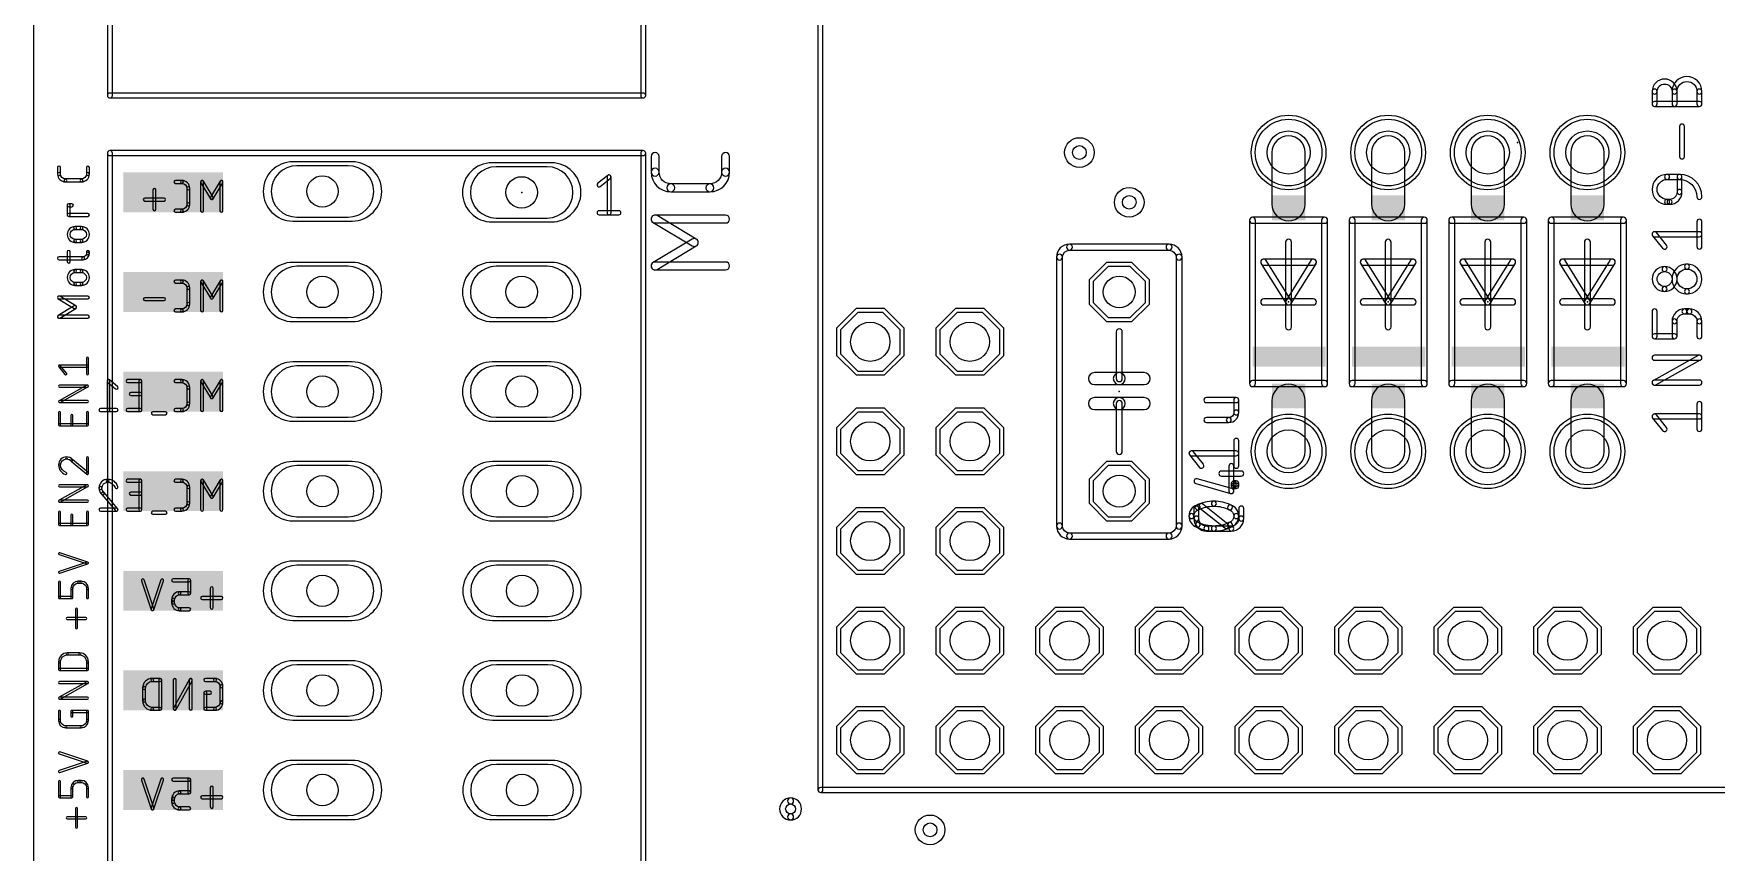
# Model space of a CAD drawing. Extents: x 0 to 76.2, y 0 to 83.8.
# Drawn here: x 0 to 42.91, y 23.81 to 44.69 of the extents above; entities that cross this region are included whole.
import ezdxf

# ---------------------------------------------------------------- set-up
doc = ezdxf.new("R2010")
doc.units = 0
for name, color, linetype in [('17', 110, 'CONTINUOUS'), ('18', 110, 'CONTINUOUS'), ('20', 31, 'CONTINUOUS'), ('21', 253, 'CONTINUOUS'), ('23', 53, 'CONTINUOUS'), ('25', 253, 'CONTINUOUS'), ('26', 253, 'CONTINUOUS'), ('27', 253, 'CONTINUOUS'), ('29', 253, 'CONTINUOUS'), ('30', 253, 'CONTINUOUS'), ('44', 253, 'CONTINUOUS'), ('51', 253, 'CONTINUOUS')]:
    doc.layers.add(name, color=color, linetype=linetype)

# ---------------------------------------------------------------- blocks, each defined once
blk = doc.blocks.new('OCTAGONP')
blk.add_lwpolyline([(-0.5, -0.2071), (-0.5, 0.2071), (-0.2071, 0.5), (0.2071, 0.5), (0.5, 0.2071), (0.5, -0.2071), (0.2071, -0.5), (-0.2071, -0.5)], close=True)
blk = doc.blocks.new('RECT')
blk.add_solid([(-0.5, -0.5), (0.5, -0.5), (-0.5, 0.5), (0.5, 0.5)])
blk = doc.blocks.new('ROUNDP')
blk.add_circle((0, 0), 0.5)
blk = doc.blocks.new('LONGP100')
blk.add_lwpolyline([(-0.5, -0.5), (0.5, -0.5, 1), (0.5, 0.5), (-0.5, 0.5, 1)], format="xyb", close=True)
blk = doc.blocks.new('ROUNDV')
blk.add_circle((0, 0), 0.5)

msp = doc.modelspace()

# ---------------------------------------------------------------- linework, layer by layer
at = {"layer": '20'}
msp.add_line((0, 83.82), (0, 0), dxfattribs=at)
at = {"layer": '21'}
for points in [[(2.0095, 43.11), (2.0095, 68.31, 1), (1.8825, 68.31), (1.8825, 43.11, 1)], [(15.4825, 68.31), (15.4825, 43.11, 1), (15.6095, 43.11), (15.6095, 68.31, 1)], [(20.0025, 63.5), (20.0025, 25.4, 1), (20.1295, 25.4), (20.1295, 63.5, 1)], [(15.546, 43.1735), (1.946, 43.1735, 1), (1.946, 43.0465), (15.546, 43.0465, 1)], [(2.0095, 16.44), (2.0095, 41.64, 1), (1.8825, 41.64), (1.8825, 16.44, 1)], [(1.946, 41.5765), (15.546, 41.5765, 1), (15.546, 41.7035), (1.946, 41.7035, 1)], [(15.4825, 41.64), (15.4825, 16.44, 1), (15.6095, 16.44), (15.6095, 41.64, 1)], [(14.4509, 40.7916), (14.7049, 40.9948, 1), (14.6415, 41.0742), (14.3875, 40.871, 1)], [(14.6224, 41.0345), (14.6224, 40.1201, 1), (14.724, 40.1201), (14.724, 41.0345, 1)], [(14.4192, 40.0693), (14.9272, 40.0693, 1), (14.9272, 40.1709), (14.4192, 40.1709, 1)], [(32.924, 40.0042), (31.084, 40.0042, 1), (31.084, 39.8518), (32.924, 39.8518, 1)], [(31.1602, 35.764), (31.1602, 39.928, 1), (31.0078, 39.928), (31.0078, 35.764, 1)], [(32.8478, 39.928), (32.8478, 35.764, 1), (33.0002, 35.764), (33.0002, 39.928, 1)], [(35.464, 40.0042), (33.624, 40.0042, 1), (33.624, 39.8518), (35.464, 39.8518, 1)], [(33.7002, 35.764), (33.7002, 39.928, 1), (33.5478, 39.928), (33.5478, 35.764, 1)], [(35.3878, 39.928), (35.3878, 35.764, 1), (35.5402, 35.764), (35.5402, 39.928, 1)], [(38.004, 40.0042), (36.164, 40.0042, 1), (36.164, 39.8518), (38.004, 39.8518, 1)], [(36.2402, 35.764), (36.2402, 39.928, 1), (36.0878, 39.928), (36.0878, 35.764, 1)], [(37.9278, 39.928), (37.9278, 35.764, 1), (38.0802, 35.764), (38.0802, 39.928, 1)], [(40.544, 40.0042), (38.704, 40.0042, 1), (38.704, 39.8518), (40.544, 39.8518, 1)], [(38.7802, 35.764), (38.7802, 39.928, 1), (38.6278, 39.928), (38.6278, 35.764, 1)], [(40.4678, 39.928), (40.4678, 35.764, 1), (40.6202, 35.764), (40.6202, 39.928, 1)], [(26.416, 39.1668, 1), (26.416, 39.3192, 0.4142), (26.0858, 38.989, 1), (26.2382, 38.989, -0.4142)], [(26.0858, 38.989), (26.0858, 32.131, 1), (26.2382, 32.131), (26.2382, 38.989, 1)], [(28.956, 39.3192), (26.416, 39.3192, 1), (26.416, 39.1668), (28.956, 39.1668, 1)], [(29.1338, 38.989, 1), (29.2862, 38.989, 0.4142), (28.956, 39.3192, 1), (28.956, 39.1668, -0.4142)], [(29.2862, 32.131), (29.2862, 38.989, 1), (29.1338, 38.989), (29.1338, 32.131, 1)], [(32.0802, 37.846), (32.0802, 39.37, 1), (31.9278, 39.37), (31.9278, 37.846, 1)], [(34.6202, 37.846), (34.6202, 39.37, 1), (34.4678, 39.37), (34.4678, 37.846, 1)], [(37.1602, 37.846), (37.1602, 39.37, 1), (37.0078, 39.37), (37.0078, 37.846, 1)], [(39.7002, 37.846), (39.7002, 39.37, 1), (39.5478, 39.37), (39.5478, 37.846, 1)], [(31.369, 38.7858), (32.639, 38.7858, 1), (32.639, 38.9382), (31.369, 38.9382, 1)], [(32.0686, 37.8864), (31.4336, 38.9024, 1), (31.3044, 38.8216), (31.9394, 37.8056, 1)], [(32.5744, 38.9024), (31.9394, 37.8864, 1), (32.0686, 37.8056), (32.7036, 38.8216, 1)], [(33.909, 38.7858), (35.179, 38.7858, 1), (35.179, 38.9382), (33.909, 38.9382, 1)], [(34.6086, 37.8864), (33.9736, 38.9024, 1), (33.8444, 38.8216), (34.4794, 37.8056, 1)], [(35.1144, 38.9024), (34.4794, 37.8864, 1), (34.6086, 37.8056), (35.2436, 38.8216, 1)], [(36.449, 38.7858), (37.719, 38.7858, 1), (37.719, 38.9382), (36.449, 38.9382, 1)], [(37.1486, 37.8864), (36.5136, 38.9024, 1), (36.3844, 38.8216), (37.0194, 37.8056, 1)], [(37.6544, 38.9024), (37.0194, 37.8864, 1), (37.1486, 37.8056), (37.7836, 38.8216, 1)], [(38.989, 38.7858), (40.259, 38.7858, 1), (40.259, 38.9382), (38.989, 38.9382, 1)], [(39.6886, 37.8864), (39.0536, 38.9024, 1), (38.9244, 38.8216), (39.5594, 37.8056, 1)], [(40.1944, 38.9024), (39.5594, 37.8864, 1), (39.6886, 37.8056), (40.3236, 38.8216, 1)], [(31.369, 37.7698), (32.004, 37.7698, 1), (32.004, 37.9222), (31.369, 37.9222, 1)], [(32.0802, 37.211), (32.0802, 37.846, 1), (31.9278, 37.846), (31.9278, 37.211, 1)], [(32.004, 37.7698), (32.639, 37.7698, 1), (32.639, 37.9222), (32.004, 37.9222, 1)], [(33.909, 37.7698), (34.544, 37.7698, 1), (34.544, 37.9222), (33.909, 37.9222, 1)], [(34.6202, 37.211), (34.6202, 37.846, 1), (34.4678, 37.846), (34.4678, 37.211, 1)], [(34.544, 37.7698), (35.179, 37.7698, 1), (35.179, 37.9222), (34.544, 37.9222, 1)], [(36.449, 37.7698), (37.084, 37.7698, 1), (37.084, 37.9222), (36.449, 37.9222, 1)], [(37.1602, 37.211), (37.1602, 37.846, 1), (37.0078, 37.846), (37.0078, 37.211, 1)], [(37.084, 37.7698), (37.719, 37.7698, 1), (37.719, 37.9222), (37.084, 37.9222, 1)], [(38.989, 37.7698), (39.624, 37.7698, 1), (39.624, 37.9222), (38.989, 37.9222, 1)], [(39.7002, 37.211), (39.7002, 37.846, 1), (39.5478, 37.846), (39.5478, 37.211, 1)], [(39.624, 37.7698), (40.259, 37.7698, 1), (40.259, 37.9222), (39.624, 37.9222, 1)], [(27.7622, 35.8902), (27.7622, 37.084, 1), (27.6098, 37.084), (27.6098, 35.8902, 1)], [(27.051, 35.7378), (27.686, 35.7378, 1), (27.686, 36.0426), (27.051, 36.0426, 1)], [(27.686, 35.7378), (28.321, 35.7378, 1), (28.321, 36.0426), (27.686, 36.0426, 1)], [(31.084, 35.6878), (32.924, 35.6878, 1), (32.924, 35.8402), (31.084, 35.8402, 1)], [(33.624, 35.6878), (35.464, 35.6878, 1), (35.464, 35.8402), (33.624, 35.8402, 1)], [(36.164, 35.6878), (38.004, 35.6878, 1), (38.004, 35.8402), (36.164, 35.8402, 1)], [(38.704, 35.6878), (40.544, 35.6878, 1), (40.544, 35.8402), (38.704, 35.8402, 1)], [(27.051, 35.1028), (27.686, 35.1028, 1), (27.686, 35.4076), (27.051, 35.4076, 1)], [(27.686, 35.1028), (28.321, 35.1028, 1), (28.321, 35.4076), (27.686, 35.4076, 1)], [(27.6098, 35.2552), (27.6098, 34.036, 1), (27.7622, 34.036), (27.7622, 35.2552, 1)], [(26.2382, 32.131, 1), (26.0858, 32.131, 0.4142), (26.416, 31.8008, 1), (26.416, 31.9532, -0.4142)], [(28.956, 31.9532, 1), (28.956, 31.8008, 0.4142), (29.2862, 32.131, 1), (29.1338, 32.131, -0.4142)], [(26.416, 31.8008), (28.956, 31.8008, 1), (28.956, 31.9532), (26.416, 31.9532, 1)], [(20.066, 25.3365), (73.406, 25.3365, 1), (73.406, 25.4635), (20.066, 25.4635, 1)], [(19.304, 25.0444, 1), (19.304, 25.1968, 1), (19.304, 24.638, 1), (19.304, 24.7904, -1)], [(19.304, 24.7904, 1), (19.304, 24.638, 1), (19.304, 25.1968, 1), (19.304, 25.0444, -1)]]:
    msp.add_lwpolyline(points, format="xyb", close=True, dxfattribs=at)
at = {"layer": '23'}
for p in [(37.846, 41.91), (12.446, 40.64), (32.004, 37.846), (34.544, 37.846), (37.084, 37.846), (39.624, 37.846), (27.686, 35.56)]:
    msp.add_point(p, dxfattribs=at)
at = {"layer": '25'}
for points in [[(15.9512, 41.1551), (15.9512, 41.5544, 1), (15.748, 41.5544), (15.748, 41.1551, 1)], [(17.5448, 41.5544), (17.5448, 41.1551, 1), (17.748, 41.1551), (17.748, 41.5544, 1)], [(0.6858, 41.1084), (0.6858, 41.2721, 1), (0.6096, 41.2721), (0.6096, 41.1084, 1)], [(1.3462, 41.2721), (1.3462, 41.1084, 1), (1.4224, 41.1084), (1.4224, 41.2721, 1)], [(15.9512, 41.1551, 1), (15.748, 41.1551, 0.4142), (16.2489, 40.6542, 1), (16.2489, 40.8574, -0.4142)], [(17.2471, 40.8574, 1), (17.2471, 40.6542, 0.4142), (17.748, 41.1551, 1), (17.5448, 41.1551, -0.4142)], [(0.6858, 41.1084, 1), (0.6096, 41.1084, 0.4142), (0.8114, 40.9066, 1), (0.8114, 40.9828, -0.4142)], [(1.2206, 40.9828), (0.8114, 40.9828, 1), (0.8114, 40.9066), (1.2206, 40.9066, 1)], [(1.2206, 40.9828, 1), (1.2206, 40.9066, 0.4142), (1.4224, 41.1084, 1), (1.3462, 41.1084, -0.4142)], [(17.2471, 40.8574), (16.2489, 40.8574, 1), (16.2489, 40.6542), (17.2471, 40.6542, 1)], [(0.9313, 40.0659), (0.9313, 40.3115, 1), (0.8551, 40.3115), (0.8551, 40.0659, 1)], [(0.8932, 40.2734), (0.9751, 40.2734, 1), (0.9751, 40.3496), (0.8932, 40.3496, 1)], [(1.3843, 40.104), (0.8932, 40.104, 1), (0.8932, 40.0278), (1.3843, 40.0278, 1)], [(16.9001, 39.4487), (15.9019, 40.0477, 1), (15.7973, 39.8734), (16.7956, 39.2745, 1)], [(15.8496, 39.859), (17.6464, 39.859, 1), (17.6464, 40.0622), (15.8496, 40.0622, 1)], [(1.0569, 39.6922, 1), (1.0569, 39.7684, 1), (1.0569, 39.3649, 1), (1.0569, 39.4411, -1)], [(1.0569, 39.6922), (1.2206, 39.6922, 1), (1.2206, 39.7684), (1.0569, 39.7684, 1)], [(1.2206, 39.4411, 1), (1.2206, 39.3649, 1), (1.2206, 39.7684, 1), (1.2206, 39.6922, -1)], [(0.9313, 38.8766), (0.9313, 39.1222, 1), (0.8551, 39.1222), (0.8551, 38.8766, 1)], [(1.2206, 39.4411), (1.0569, 39.4411, 1), (1.0569, 39.3649), (1.2206, 39.3649, 1)], [(1.2615, 38.9966, 1), (1.2615, 38.9204, 0.4142), (1.4224, 39.0812, 1), (1.3462, 39.0812, -0.4142)], [(1.4224, 39.0812), (1.4224, 39.1222, 1), (1.3462, 39.1222), (1.3462, 39.0812, 1)], [(15.9019, 38.6756), (16.9001, 39.2745, 1), (16.7956, 39.4487), (15.7973, 38.8498, 1)], [(0.6477, 38.9204), (1.2615, 38.9204, 1), (1.2615, 38.9966), (0.6477, 38.9966, 1)], [(1.0569, 38.595, 1), (1.0569, 38.6712, 1), (1.0569, 38.2676, 1), (1.0569, 38.3438, -1)], [(1.0569, 38.595), (1.2206, 38.595, 1), (1.2206, 38.6712), (1.0569, 38.6712, 1)], [(1.2206, 38.3438, 1), (1.2206, 38.2676, 1), (1.2206, 38.6712, 1), (1.2206, 38.595, -1)], [(17.6464, 38.8643), (15.8496, 38.8643, 1), (15.8496, 38.6611), (17.6464, 38.6611, 1)], [(1.2206, 38.3438), (1.0569, 38.3438, 1), (1.0569, 38.2676), (1.2206, 38.2676, 1)], [(1.0765, 37.7461), (0.6673, 37.9917, 1), (0.6281, 37.9263), (1.0373, 37.6808, 1)], [(0.6477, 37.9209), (1.3843, 37.9209, 1), (1.3843, 37.9971), (0.6477, 37.9971, 1)], [(0.6673, 37.4353), (1.0765, 37.6808, 1), (1.0373, 37.7461), (0.6281, 37.5006, 1)], [(1.3843, 37.506), (0.6477, 37.506, 1), (0.6477, 37.4298), (1.3843, 37.4298, 1)], [(0.6604, 36.1855), (1.3716, 36.1855, 1), (1.3716, 36.2363), (0.6604, 36.2363, 1)], [(0.8383, 36.0292), (0.6802, 36.2267, 1), (0.6406, 36.195), (0.7986, 35.9975, 1)], [(1.397, 36.0133), (1.397, 36.4084, 1), (1.3462, 36.4084), (1.3462, 36.0133, 1)], [(0.6727, 35.2825), (1.3839, 35.6776, 1), (1.3593, 35.722), (0.6481, 35.3269, 1)], [(1.3716, 35.7252), (0.6604, 35.7252, 1), (0.6604, 35.6744), (1.3716, 35.6744, 1)], [(1.3716, 35.3301), (0.6604, 35.3301, 1), (0.6604, 35.2793), (1.3716, 35.2793, 1)], [(0.6858, 34.7116), (0.6858, 35.0276, 1), (0.635, 35.0276), (0.635, 34.7116, 1)], [(1.0019, 34.7116), (1.0019, 34.9486, 1), (0.9511, 34.9486), (0.9511, 34.7116, 1)], [(1.3462, 35.0276), (1.3462, 34.7116, 1), (1.397, 34.7116), (1.397, 35.0276, 1)], [(1.3716, 34.737), (0.6604, 34.737, 1), (0.6604, 34.6862), (1.3716, 34.6862, 1)], [(0.8382, 33.843, 1), (0.8382, 33.8938, 0.4142), (0.635, 33.6906, 1), (0.6858, 33.6906, -0.4142)], [(0.6858, 33.6906, 1), (0.635, 33.6906, 0.3252), (0.8106, 33.4492, 1), (0.8263, 33.4975, -0.3252)], [(0.9581, 33.7917, 1), (0.9949, 33.8267, 0.2053), (0.8382, 33.8938, 1), (0.8382, 33.843, -0.2053)], [(0.96, 33.7898), (1.3551, 33.454, 1), (1.3881, 33.4927), (0.9929, 33.8285, 1)], [(1.397, 33.4733), (1.397, 33.8684, 1), (1.3462, 33.8684), (1.3462, 33.4733, 1)], [(30.2895, 33.4047), (30.7975, 33.4047, 1), (30.7975, 33.5317), (30.2895, 33.5317, 1)], [(30.607, 33.0237), (30.607, 33.6587, 1), (30.48, 33.6587), (30.48, 33.0237, 1)], [(0.6727, 32.7425), (1.3839, 33.1376, 1), (1.3593, 33.182), (0.6481, 32.7869, 1)], [(1.3716, 33.1852), (0.6604, 33.1852, 1), (0.6604, 33.1344), (1.3716, 33.1344, 1)], [(29.6371, 33.2167), (30.5261, 32.9627, 1), (30.5609, 33.0848), (29.6719, 33.3388, 1)], [(1.3716, 32.7901), (0.6604, 32.7901, 1), (0.6604, 32.7393), (1.3716, 32.7393, 1)], [(29.718, 32.3215), (29.718, 32.5755, 1), (29.591, 32.5755), (29.591, 32.3215, 1)], [(30.734, 32.5755), (30.734, 32.3215, 1), (30.861, 32.3215), (30.861, 32.5755, 1)], [(0.6858, 32.1716), (0.6858, 32.4876, 1), (0.635, 32.4876), (0.635, 32.1716, 1)], [(1.3716, 32.197), (0.6604, 32.197, 1), (0.6604, 32.1462), (1.3716, 32.1462, 1)], [(1.0019, 32.1716), (1.0019, 32.4086, 1), (0.9511, 32.4086), (0.9511, 32.1716, 1)], [(1.3462, 32.4876), (1.3462, 32.1716, 1), (1.397, 32.1716), (1.397, 32.4876, 1)], [(29.718, 32.3215, 1), (29.591, 32.3215, 0.4142), (29.9085, 32.004, 1), (29.9085, 32.131, -0.4142)], [(30.5435, 32.131, 1), (30.5435, 32.004, 0.4142), (30.861, 32.3215, 1), (30.734, 32.3215, -0.4142)], [(30.5435, 32.131), (29.9085, 32.131, 1), (29.9085, 32.004), (30.5435, 32.004, 1)], [(1.3796, 31.2128), (0.6684, 31.4498, 1), (0.6524, 31.4016), (1.3636, 31.1646, 1)], [(0.6684, 30.9275), (1.3796, 31.1646, 1), (1.3636, 31.2128), (0.6524, 30.9757, 1)], [(0.6858, 30.3053), (0.6858, 30.7004, 1), (0.635, 30.7004), (0.635, 30.3053, 1)], [(1.1345, 30.675, 1), (1.1345, 30.7258, 0.4142), (0.9511, 30.5424, 1), (1.0019, 30.5424, -0.4142)], [(0.9511, 30.5424), (0.9511, 30.3053, 1), (1.0019, 30.3053), (1.0019, 30.5424, 1)], [(1.2136, 30.7258), (1.1345, 30.7258, 1), (1.1345, 30.675), (1.2136, 30.675, 1)], [(1.3462, 30.5424, 1), (1.397, 30.5424, 0.4142), (1.2136, 30.7258, 1), (1.2136, 30.675, -0.4142)], [(1.397, 30.3053), (1.397, 30.5424, 1), (1.3462, 30.5424), (1.3462, 30.3053, 1)], [(0.9765, 30.3307), (0.6604, 30.3307, 1), (0.6604, 30.2799), (0.9765, 30.2799, 1)], [(1.3321, 29.7967), (0.858, 29.7967, 1), (0.858, 29.7459), (1.3321, 29.7459, 1)], [(1.1204, 29.5343), (1.1204, 30.0084, 1), (1.0696, 30.0084), (1.0696, 29.5343, 1)], [(0.858, 28.8437, 1), (0.858, 28.8945, 0.4142), (0.635, 28.6715, 1), (0.6858, 28.6715, -0.4142)], [(0.858, 28.8437), (1.174, 28.8437, 1), (1.174, 28.8945), (0.858, 28.8945, 1)], [(1.3462, 28.6715, 1), (1.397, 28.6715, 0.4142), (1.174, 28.8945, 1), (1.174, 28.8437, -0.4142)], [(0.6858, 28.474), (0.6858, 28.6715, 1), (0.635, 28.6715), (0.635, 28.474, 1)], [(1.3716, 28.4994), (0.6604, 28.4994, 1), (0.6604, 28.4486), (1.3716, 28.4486, 1)], [(1.3462, 28.6715), (1.3462, 28.474, 1), (1.397, 28.474), (1.397, 28.6715, 1)], [(0.6727, 27.7202), (1.3839, 28.1154, 1), (1.3593, 28.1598), (0.6481, 27.7647, 1)], [(1.3716, 28.163), (0.6604, 28.163, 1), (0.6604, 28.1122), (1.3716, 28.1122, 1)], [(1.3716, 27.7678), (0.6604, 27.7678, 1), (0.6604, 27.717), (1.3716, 27.717, 1)], [(0.6858, 27.169), (0.6858, 27.406, 1), (0.635, 27.406), (0.635, 27.169, 1)], [(0.6858, 27.169, 1), (0.635, 27.169, 0.4142), (0.8184, 26.9855, 1), (0.8184, 27.0363, -0.4142)], [(1.2136, 27.0363), (0.8184, 27.0363, 1), (0.8184, 26.9855), (1.2136, 26.9855, 1)], [(1.0019, 27.2875), (1.0019, 27.406, 1), (0.9511, 27.406), (0.9511, 27.2875, 1)], [(0.9765, 27.3806), (1.3716, 27.3806, 1), (1.3716, 27.4314), (0.9765, 27.4314, 1)], [(1.2136, 27.0363, 1), (1.2136, 26.9855, 0.4142), (1.397, 27.169, 1), (1.3462, 27.169, -0.4142)], [(1.3462, 27.406), (1.3462, 27.169, 1), (1.397, 27.169), (1.397, 27.406, 1)], [(1.3796, 26.1328), (0.6684, 26.3698, 1), (0.6524, 26.3216), (1.3636, 26.0846, 1)], [(0.6684, 25.8475), (1.3796, 26.0846, 1), (1.3636, 26.1328), (0.6524, 25.8957, 1)], [(0.6858, 25.2253), (0.6858, 25.6204, 1), (0.635, 25.6204), (0.635, 25.2253, 1)], [(1.1345, 25.595, 1), (1.1345, 25.6458, 0.4142), (0.9511, 25.4624, 1), (1.0019, 25.4624, -0.4142)], [(0.9511, 25.4624), (0.9511, 25.2253, 1), (1.0019, 25.2253), (1.0019, 25.4624, 1)], [(1.2136, 25.6458), (1.1345, 25.6458, 1), (1.1345, 25.595), (1.2136, 25.595, 1)], [(1.3462, 25.4624, 1), (1.397, 25.4624, 0.4142), (1.2136, 25.6458, 1), (1.2136, 25.595, -0.4142)], [(1.397, 25.2253), (1.397, 25.4624, 1), (1.3462, 25.4624), (1.3462, 25.2253, 1)], [(0.9765, 25.2507), (0.6604, 25.2507, 1), (0.6604, 25.1999), (0.9765, 25.1999, 1)], [(1.1204, 24.4543), (1.1204, 24.9284, 1), (1.0696, 24.9284), (1.0696, 24.4543, 1)], [(1.3321, 24.7167), (0.858, 24.7167, 1), (0.858, 24.6659), (1.3321, 24.6659, 1)]]:
    msp.add_lwpolyline(points, format="xyb", close=True, dxfattribs=at)
at = {"layer": '26'}
for points in [[(3.7809, 40.9448), (3.6172, 40.9448, 1), (3.6172, 40.8686), (3.7809, 40.8686, 1)], [(3.9065, 40.743, 1), (3.9827, 40.743, 0.4142), (3.7809, 40.9448, 1), (3.7809, 40.8686, -0.4142)], [(3.9827, 40.3338), (3.9827, 40.743, 1), (3.9065, 40.743), (3.9065, 40.3338, 1)], [(4.2587, 40.9067), (4.2587, 40.1701, 1), (4.3349, 40.1701), (4.3349, 40.9067, 1)], [(4.575, 40.5171), (4.3295, 40.9263, 1), (4.2642, 40.8871), (4.5097, 40.4779, 1)], [(4.7552, 40.9263), (4.5097, 40.5171, 1), (4.575, 40.4779), (4.8206, 40.8871, 1)], [(4.826, 40.1701), (4.826, 40.9067, 1), (4.7498, 40.9067), (4.7498, 40.1701, 1)], [(3.3249, 40.4947), (2.8338, 40.4947, 1), (2.8338, 40.4185), (3.3249, 40.4185, 1)], [(3.1174, 40.211), (3.1174, 40.7021, 1), (3.0412, 40.7021), (3.0412, 40.211, 1)], [(3.7809, 40.2082, 1), (3.7809, 40.132, 0.4142), (3.9827, 40.3338, 1), (3.9065, 40.3338, -0.4142)], [(3.6172, 40.132), (3.7809, 40.132, 1), (3.7809, 40.2082), (3.6172, 40.2082, 1)], [(3.7809, 38.4048), (3.6172, 38.4048, 1), (3.6172, 38.3286), (3.7809, 38.3286, 1)], [(3.9065, 38.203, 1), (3.9827, 38.203, 0.4142), (3.7809, 38.4048, 1), (3.7809, 38.3286, -0.4142)], [(3.9827, 37.7938), (3.9827, 38.203, 1), (3.9065, 38.203), (3.9065, 37.7938, 1)], [(4.2587, 38.3667), (4.2587, 37.6301, 1), (4.3349, 37.6301), (4.3349, 38.3667, 1)], [(4.575, 37.9771), (4.3295, 38.3863, 1), (4.2642, 38.3471), (4.5097, 37.9379, 1)], [(4.7552, 38.3863), (4.5097, 37.9771, 1), (4.575, 37.9379), (4.8206, 38.3471, 1)], [(4.826, 37.6301), (4.826, 38.3667, 1), (4.7498, 38.3667), (4.7498, 37.6301, 1)], [(3.3249, 37.9547), (2.8338, 37.9547, 1), (2.8338, 37.8785), (3.3249, 37.8785, 1)], [(3.7809, 37.6682, 1), (3.7809, 37.592, 0.4142), (3.9827, 37.7938, 1), (3.9065, 37.7938, -0.4142)], [(3.6172, 37.592), (3.7809, 37.592, 1), (3.7809, 37.6682), (3.6172, 37.6682, 1)], [(2.1373, 35.6928), (1.9327, 35.8565, 1), (1.8851, 35.7969), (2.0897, 35.6333, 1)], [(1.8708, 35.8267), (1.8708, 35.0901, 1), (1.947, 35.0901), (1.947, 35.8267, 1)], [(2.7215, 35.8648), (2.3942, 35.8648, 1), (2.3942, 35.7886), (2.7215, 35.7886, 1)], [(2.7596, 35.0901), (2.7596, 35.8267, 1), (2.6834, 35.8267), (2.6834, 35.0901, 1)], [(3.7809, 35.8648), (3.6172, 35.8648, 1), (3.6172, 35.7886), (3.7809, 35.7886, 1)], [(3.9065, 35.663, 1), (3.9827, 35.663, 0.4142), (3.7809, 35.8648, 1), (3.7809, 35.7886, -0.4142)], [(3.9827, 35.2538), (3.9827, 35.663, 1), (3.9065, 35.663), (3.9065, 35.2538, 1)], [(4.2587, 35.8267), (4.2587, 35.0901, 1), (4.3349, 35.0901), (4.3349, 35.8267, 1)], [(4.575, 35.4371), (4.3295, 35.8463, 1), (4.2642, 35.8071), (4.5097, 35.3979, 1)], [(4.7552, 35.8463), (4.5097, 35.4371, 1), (4.575, 35.3979), (4.8206, 35.8071, 1)], [(4.826, 35.0901), (4.826, 35.8267, 1), (4.7498, 35.8267), (4.7498, 35.0901, 1)], [(2.7215, 35.5374), (2.476, 35.5374, 1), (2.476, 35.4612), (2.7215, 35.4612, 1)], [(3.7809, 35.1282, 1), (3.7809, 35.052, 0.4142), (3.9827, 35.2538, 1), (3.9065, 35.2538, -0.4142)], [(2.1135, 35.1282), (1.7043, 35.1282, 1), (1.7043, 35.052), (2.1135, 35.052, 1)], [(2.3942, 35.052), (2.7215, 35.052, 1), (2.7215, 35.1282), (2.3942, 35.1282, 1)], [(3.3649, 35.0464), (3.0376, 35.0464, 1), (3.0376, 34.9702), (3.3649, 34.9702, 1)], [(3.6172, 35.052), (3.7809, 35.052, 1), (3.7809, 35.1282), (3.6172, 35.1282, 1)], [(1.8884, 33.2486, 1), (1.8884, 33.3248, 0.4142), (1.6662, 33.1026, 1), (1.7424, 33.1026, -0.4142)], [(1.7424, 33.1026, 1), (1.6662, 33.1025, 0.2053), (1.7394, 32.9317, 1), (1.792, 32.9869, -0.2053)], [(2.0773, 33.1113, 1), (2.1498, 33.1347, 0.3252), (1.8884, 33.3248, 1), (1.8884, 33.2486, -0.3252)], [(2.7215, 33.3248), (2.3942, 33.3248, 1), (2.3942, 33.2486), (2.7215, 33.2486, 1)], [(2.7596, 32.5501), (2.7596, 33.2867, 1), (2.6834, 33.2867), (2.6834, 32.5501, 1)], [(3.7809, 33.3248), (3.6172, 33.3248, 1), (3.6172, 33.2486), (3.7809, 33.2486, 1)], [(3.9065, 33.123, 1), (3.9827, 33.123, 0.4142), (3.7809, 33.3248, 1), (3.7809, 33.2486, -0.4142)], [(3.9827, 32.7138), (3.9827, 33.123, 1), (3.9065, 33.123), (3.9065, 32.7138, 1)], [(4.2587, 33.2867), (4.2587, 32.5501, 1), (4.3349, 32.5501), (4.3349, 33.2867, 1)], [(4.575, 32.8971), (4.3295, 33.3063, 1), (4.2642, 33.2671), (4.5097, 32.8579, 1)], [(4.7552, 33.3063), (4.5097, 32.8971, 1), (4.575, 32.8579), (4.8206, 33.2671, 1)], [(4.826, 32.5501), (4.826, 33.2867, 1), (4.7498, 33.2867), (4.7498, 32.5501, 1)], [(1.7366, 32.9346), (2.0845, 32.5254, 1), (2.1425, 32.5748), (1.7947, 32.984, 1)], [(2.7215, 32.9974), (2.476, 32.9974, 1), (2.476, 32.9212), (2.7215, 32.9212, 1)], [(3.7809, 32.5882, 1), (3.7809, 32.512, 0.4142), (3.9827, 32.7138, 1), (3.9065, 32.7138, -0.4142)], [(2.1135, 32.5882), (1.7043, 32.5882, 1), (1.7043, 32.512), (2.1135, 32.512, 1)], [(2.3942, 32.512), (2.7215, 32.512, 1), (2.7215, 32.5882), (2.3942, 32.5882, 1)], [(3.3649, 32.5064), (3.0376, 32.5064, 1), (3.0376, 32.4302), (3.3649, 32.4302, 1)], [(3.6172, 32.512), (3.7809, 32.512, 1), (3.7809, 32.5882), (3.6172, 32.5882, 1)], [(3.0667, 30.0221), (2.8212, 30.7587, 1), (2.7489, 30.7347), (2.9944, 29.9981, 1)], [(3.2399, 30.7587), (2.9944, 30.0221, 1), (3.0667, 29.9981), (3.3122, 30.7347, 1)], [(3.9667, 30.7848), (3.5575, 30.7848, 1), (3.5575, 30.7086), (3.9667, 30.7086, 1)], [(4.0048, 30.4193), (4.0048, 30.7467, 1), (3.9286, 30.7467), (3.9286, 30.4193, 1)], [(4.5805, 30.051), (4.5805, 30.5421, 1), (4.5043, 30.5421), (4.5043, 30.051, 1)], [(3.7212, 30.3812, 1), (3.7212, 30.4574, 0.4142), (3.5194, 30.2556, 1), (3.5956, 30.2556, -0.4142)], [(3.5956, 30.1738), (3.5956, 30.2556, 1), (3.5194, 30.2556), (3.5194, 30.1738, 1)], [(3.5956, 30.1738, 1), (3.5194, 30.1738, 0.4142), (3.7212, 29.972, 1), (3.7212, 30.0482, -0.4142)], [(3.7212, 30.3812), (3.9667, 30.3812, 1), (3.9667, 30.4574), (3.7212, 30.4574, 1)], [(3.9667, 30.0482), (3.7212, 30.0482, 1), (3.7212, 29.972), (3.9667, 29.972, 1)], [(4.7879, 30.3347), (4.2968, 30.3347, 1), (4.2968, 30.2585), (4.7879, 30.2585, 1)], [(3.0227, 28.1686, 1), (3.0227, 28.2448, 0.4142), (2.78, 28.0021, 1), (2.8562, 28.0021, -0.4142)], [(2.78, 28.0021), (2.78, 27.6747, 1), (2.8562, 27.6747), (2.8562, 28.0021, 1)], [(3.2273, 28.2448), (3.0227, 28.2448, 1), (3.0227, 28.1686), (3.2273, 28.1686, 1)], [(3.2654, 27.4701), (3.2654, 28.2067, 1), (3.1892, 28.2067), (3.1892, 27.4701, 1)], [(3.9743, 28.2252), (3.5651, 27.4886, 1), (3.6317, 27.4516), (4.0409, 28.1882, 1)], [(3.6365, 27.4701), (3.6365, 28.2067, 1), (3.5603, 28.2067), (3.5603, 27.4701, 1)], [(4.0457, 27.4701), (4.0457, 28.2067, 1), (3.9695, 28.2067), (3.9695, 27.4701, 1)], [(4.6242, 28.2448), (4.3787, 28.2448, 1), (4.3787, 28.1686), (4.6242, 28.1686, 1)], [(4.5014, 27.9174), (4.3787, 27.9174, 1), (4.3787, 27.8412), (4.5014, 27.8412, 1)], [(4.3406, 27.8793), (4.3406, 27.4701, 1), (4.4168, 27.4701), (4.4168, 27.8793, 1)], [(4.7498, 28.043, 1), (4.826, 28.043, 0.4142), (4.6242, 28.2448, 1), (4.6242, 28.1686, -0.4142)], [(4.826, 27.6338), (4.826, 28.043, 1), (4.7498, 28.043), (4.7498, 27.6338, 1)], [(2.8562, 27.6747, 1), (2.78, 27.6747, 0.4142), (3.0227, 27.432, 1), (3.0227, 27.5082, -0.4142)], [(3.0227, 27.432), (3.2273, 27.432, 1), (3.2273, 27.5082), (3.0227, 27.5082, 1)], [(4.3787, 27.432), (4.6242, 27.432, 1), (4.6242, 27.5082), (4.3787, 27.5082, 1)], [(4.6242, 27.5082, 1), (4.6242, 27.432, 0.4142), (4.826, 27.6338, 1), (4.7498, 27.6338, -0.4142)], [(3.0667, 24.9421), (2.8212, 25.6787, 1), (2.7489, 25.6547), (2.9944, 24.9181, 1)], [(3.2399, 25.6787), (2.9944, 24.9421, 1), (3.0667, 24.9181), (3.3122, 25.6547, 1)], [(3.9667, 25.7048), (3.5575, 25.7048, 1), (3.5575, 25.6286), (3.9667, 25.6286, 1)], [(3.7212, 25.3012, 1), (3.7212, 25.3774, 0.4142), (3.5194, 25.1756, 1), (3.5956, 25.1756, -0.4142)], [(3.7212, 25.3012), (3.9667, 25.3012, 1), (3.9667, 25.3774), (3.7212, 25.3774, 1)], [(4.0048, 25.3393), (4.0048, 25.6667, 1), (3.9286, 25.6667), (3.9286, 25.3393, 1)], [(4.5805, 24.971), (4.5805, 25.4621, 1), (4.5043, 25.4621), (4.5043, 24.971, 1)], [(3.5956, 25.0938), (3.5956, 25.1756, 1), (3.5194, 25.1756), (3.5194, 25.0938, 1)], [(3.5956, 25.0938, 1), (3.5194, 25.0938, 0.4142), (3.7212, 24.892, 1), (3.7212, 24.9682, -0.4142)], [(3.9667, 24.9682), (3.7212, 24.9682, 1), (3.7212, 24.892), (3.9667, 24.892, 1)], [(4.7879, 25.2547), (4.2968, 25.2547, 1), (4.2968, 25.1785), (4.7879, 25.1785, 1)]]:
    msp.add_lwpolyline(points, format="xyb", close=True, dxfattribs=at)
at = {"layer": '27'}
for points in [[(41.783, 43.2118, 1), (41.91, 43.2118, 1), (41.275, 43.2118, 1), (41.402, 43.2118, -1)], [(42.418, 43.2118, 1), (42.545, 43.2118, 1), (41.783, 43.2118, 1), (41.91, 43.2118, -1)], [(41.402, 42.8942), (41.402, 43.2118, 1), (41.275, 43.2118), (41.275, 42.8942, 1)], [(42.4815, 42.9577), (41.3385, 42.9577, 1), (41.3385, 42.8308), (42.4815, 42.8308, 1)], [(41.91, 42.8942), (41.91, 43.2118, 1), (41.783, 43.2118), (41.783, 42.8942, 1)], [(42.418, 43.2118), (42.418, 42.8942, 1), (42.545, 42.8942), (42.545, 43.2118, 1)], [(42.1005, 41.5544), (42.1005, 42.3164, 1), (41.9735, 42.3164), (41.9735, 41.5544, 1)], [(41.656, 40.9702, 1), (41.656, 41.0972, 1), (41.656, 40.3352, 1), (41.656, 40.4622, -1)], [(41.656, 40.9702), (41.9735, 40.9702, 1), (41.9735, 41.0972), (41.656, 41.0972, 1)], [(41.91, 41.0337), (41.91, 40.6527, 1), (42.037, 40.6527), (42.037, 41.0337, 1)], [(42.418, 40.5257, 1), (42.545, 40.5257, 0.4142), (41.9735, 41.0972, 1), (41.9735, 40.9702, -0.4142)], [(41.7195, 40.4622), (41.656, 40.4622, 1), (41.656, 40.3352), (41.7195, 40.3352, 1)], [(41.7195, 40.4622, 1), (41.7195, 40.3352, 0.4142), (42.037, 40.6527, 1), (41.91, 40.6527, -0.4142)], [(42.545, 39.2557), (42.545, 39.8907, 1), (42.418, 39.8907), (42.418, 39.2557, 1)], [(41.6421, 39.2954), (41.3881, 39.6129, 1), (41.2889, 39.5335), (41.5429, 39.216, 1)], [(41.3385, 39.5097), (42.4815, 39.5097, 1), (42.4815, 39.6367), (41.3385, 39.6367, 1)], [(41.5925, 38.6207, 1), (41.5925, 38.7477, 1), (41.5925, 38.1127, 1), (41.5925, 38.2397, -1)], [(41.5925, 38.2397, 1), (41.5925, 38.1127, 1), (41.5925, 38.7477, 1), (41.5925, 38.6207, -1)], [(42.164, 38.6842, 1), (42.164, 38.8112, 1), (42.164, 38.0492, 1), (42.164, 38.1762, -1)], [(42.164, 38.1762, 1), (42.164, 38.0492, 1), (42.164, 38.8112, 1), (42.164, 38.6842, -1)], [(41.402, 36.9697), (41.402, 37.6047, 1), (41.275, 37.6047), (41.275, 36.9697, 1)], [(42.1005, 37.5412, 1), (42.1005, 37.6682, 0.4142), (41.783, 37.3507, 1), (41.91, 37.3507, -0.4142)], [(41.783, 37.3507), (41.783, 36.9697, 1), (41.91, 36.9697), (41.91, 37.3507, 1)], [(42.2275, 37.6682), (42.1005, 37.6682, 1), (42.1005, 37.5412), (42.2275, 37.5412, 1)], [(42.418, 37.3507, 1), (42.545, 37.3507, 0.4142), (42.2275, 37.6682, 1), (42.2275, 37.5412, -0.4142)], [(42.545, 36.9697), (42.545, 37.3507, 1), (42.418, 37.3507), (42.418, 36.9697, 1)], [(41.8465, 37.0332), (41.3385, 37.0332, 1), (41.3385, 36.9062), (41.8465, 36.9062, 1)], [(41.3693, 35.7331), (42.5123, 36.3681, 1), (42.4507, 36.4791), (41.3077, 35.8441, 1)], [(42.4815, 36.4871), (41.3385, 36.4871, 1), (41.3385, 36.3601), (42.4815, 36.3601, 1)], [(42.4815, 35.8521), (41.3385, 35.8521, 1), (41.3385, 35.7251), (42.4815, 35.7251, 1)], [(30.6705, 35.4076), (29.9085, 35.4076, 1), (29.9085, 35.2806), (30.6705, 35.2806, 1)], [(30.734, 35.0266), (30.734, 35.3441, 1), (30.607, 35.3441), (30.607, 35.0266, 1)], [(42.545, 34.6075), (42.545, 35.2425, 1), (42.418, 35.2425), (42.418, 34.6075, 1)], [(29.9085, 34.7726), (30.48, 34.7726, 1), (30.48, 34.8996), (29.9085, 34.8996, 1)], [(30.48, 34.8996, 1), (30.48, 34.7726, 0.4142), (30.734, 35.0266, 1), (30.607, 35.0266, -0.4142)], [(41.6421, 34.6472), (41.3881, 34.9647, 1), (41.2889, 34.8853), (41.5429, 34.5678, 1)], [(41.3385, 34.8615), (42.4815, 34.8615, 1), (42.4815, 34.9885), (41.3385, 34.9885, 1)], [(30.734, 33.6677), (30.734, 34.3027, 1), (30.607, 34.3027), (30.607, 33.6677, 1)], [(29.8311, 33.7074), (29.5771, 34.0249, 1), (29.4779, 33.9455), (29.7319, 33.628, 1)], [(29.5275, 33.9217), (30.6705, 33.9217, 1), (30.6705, 34.0487), (29.5275, 34.0487, 1)], [(30.6705, 33.1534), (30.6705, 33.2169, 1), (30.5435, 33.2169), (30.5435, 33.1534, 1)], [(30.607, 33.1534), (30.6705, 33.1534, 1), (30.6705, 33.2803), (30.607, 33.2803, 1)], [(30.6705, 33.2169), (30.607, 33.2169, 1), (30.607, 33.0899), (30.6705, 33.0899, 1)], [(30.607, 33.2169), (30.607, 33.1534, 1), (30.734, 33.1534), (30.734, 33.2169, 1)], [(29.7068, 32.5472, 1), (29.6657, 32.6673, 0.3205), (29.464, 32.385, 1), (29.591, 32.385, -0.3205)], [(30.099, 32.639, 1), (30.099, 32.766, 0.1139), (29.6584, 32.6643, 1), (29.7141, 32.5502, -0.1139)], [(30.4562, 32.1806), (29.8212, 32.6886, 1), (29.7418, 32.5894), (30.3768, 32.0814, 1)], [(30.4839, 32.5502, 1), (30.5396, 32.6643, 0.1139), (30.099, 32.766, 1), (30.099, 32.639, -0.1139)], [(30.607, 32.385, 1), (30.734, 32.385, 0.3205), (30.5323, 32.6673, 1), (30.4912, 32.5472, -0.3205)], [(29.591, 32.385, 1), (29.464, 32.385, 0.3205), (29.6657, 32.1027, 1), (29.7068, 32.2228, -0.3205)], [(29.7141, 32.2198, 1), (29.6584, 32.1057, 0.1139), (30.099, 32.004, 1), (30.099, 32.131, -0.1139)], [(30.099, 32.131, 1), (30.099, 32.004, 0.1139), (30.5396, 32.1057, 1), (30.4839, 32.2198, -0.1139)], [(30.4912, 32.2228, 1), (30.5323, 32.1027, 0.3205), (30.734, 32.385, 1), (30.607, 32.385, -0.3205)]]:
    msp.add_lwpolyline(points, format="xyb", close=True, dxfattribs=at)
at = {"layer": '44'}
for centre, radius in [((32.004, 41.656), 0.55), ((34.544, 41.656), 0.55), ((37.084, 41.656), 0.55), ((39.624, 41.656), 0.55), ((26.67, 41.656), 0.175), ((7.366, 40.664), 0.4), ((12.446, 40.64), 0.4), ((27.94, 40.386), 0.175), ((7.366, 38.1), 0.4), ((12.446, 38.1), 0.4), ((27.686, 38.1), 0.4064), ((21.336, 36.83), 0.5), ((23.876, 36.83), 0.5), ((7.366, 35.56), 0.4), ((12.446, 35.56), 0.4), ((21.336, 34.29), 0.5), ((23.876, 34.29), 0.5), ((32.004, 34.036), 0.55), ((34.544, 34.036), 0.55), ((37.084, 34.036), 0.55), ((39.624, 34.036), 0.55), ((7.366, 33.02), 0.4), ((12.4553, 33.02), 0.4), ((27.686, 33.02), 0.4064), ((21.336, 31.75), 0.5), ((23.876, 31.75), 0.5), ((7.366, 30.48), 0.4), ((12.4553, 30.48), 0.4), ((21.336, 29.21), 0.5), ((23.876, 29.21), 0.5), ((26.416, 29.21), 0.5), ((28.956, 29.21), 0.5), ((31.496, 29.21), 0.5), ((34.036, 29.21), 0.5), ((36.576, 29.21), 0.5), ((39.116, 29.21), 0.5), ((41.656, 29.21), 0.5), ((7.366, 27.94), 0.4), ((12.4553, 27.94), 0.4), ((21.336, 26.67), 0.5), ((23.876, 26.67), 0.5), ((26.416, 26.67), 0.5), ((28.956, 26.67), 0.5), ((31.496, 26.67), 0.5), ((34.036, 26.67), 0.5), ((36.576, 26.67), 0.5), ((39.116, 26.67), 0.5), ((41.656, 26.67), 0.5), ((7.366, 25.4), 0.4), ((12.4553, 25.4), 0.4), ((22.86, 24.384), 0.175)]:
    msp.add_circle(centre, radius, dxfattribs=at)
at = {"layer": '51'}
for points in [[(31.579, 41.656), (31.579, 40.34, 1), (32.429, 40.34), (32.429, 41.656, 1)], [(34.119, 41.656), (34.119, 40.34, 1), (34.969, 40.34), (34.969, 41.656, 1)], [(36.659, 41.656), (36.659, 40.34, 1), (37.509, 40.34), (37.509, 41.656, 1)], [(39.199, 41.656), (39.199, 40.34, 1), (40.049, 40.34), (40.049, 41.656, 1)], [(32.429, 34.036), (32.429, 35.327, 1), (31.579, 35.327), (31.579, 34.036, 1)], [(34.969, 34.036), (34.969, 35.327, 1), (34.119, 35.327), (34.119, 34.036, 1)], [(37.509, 34.036), (37.509, 35.327, 1), (36.659, 35.327), (36.659, 34.036, 1)], [(40.049, 34.036), (40.049, 35.327, 1), (39.199, 35.327), (39.199, 34.036, 1)]]:
    msp.add_lwpolyline(points, format="xyb", close=True, dxfattribs=at)

# ---------------------------------------------------------------- block references
at = {"layer": '17'}
for name, p, xscale, yscale, rotation in [('ROUNDP', (32.004, 41.656), 1.7, 1.7, 90), ('ROUNDP', (32.004, 41.656), 1.7, 1.7, 90), ('ROUNDP', (34.544, 41.656), 1.7, 1.7, 90), ('ROUNDP', (34.544, 41.656), 1.7, 1.7, 90), ('ROUNDP', (37.084, 41.656), 1.7, 1.7, 90), ('ROUNDP', (37.084, 41.656), 1.7, 1.7, 90), ('ROUNDP', (39.624, 41.656), 1.7, 1.7, 90), ('ROUNDP', (39.624, 41.656), 1.7, 1.7, 90), ('OCTAGONP', (27.686, 38.1), 1.3208, 1.3208, 90), ('OCTAGONP', (27.686, 38.1), 1.3208, 1.3208, 90), ('OCTAGONP', (21.336, 36.83), 1.508, 1.508, 180), ('OCTAGONP', (21.336, 36.83), 1.508, 1.508, 180), ('OCTAGONP', (23.876, 36.83), 1.508, 1.508, 180), ('OCTAGONP', (23.876, 36.83), 1.508, 1.508, 180), ('OCTAGONP', (21.336, 34.29), 1.508, 1.508, 180), ('OCTAGONP', (21.336, 34.29), 1.508, 1.508, 180), ('OCTAGONP', (23.876, 34.29), 1.508, 1.508, 180), ('OCTAGONP', (23.876, 34.29), 1.508, 1.508, 180), ('ROUNDP', (32.004, 34.036), 1.7, 1.7, 90), ('ROUNDP', (32.004, 34.036), 1.7, 1.7, 90), ('ROUNDP', (34.544, 34.036), 1.7, 1.7, 90), ('ROUNDP', (34.544, 34.036), 1.7, 1.7, 90), ('ROUNDP', (37.084, 34.036), 1.7, 1.7, 90), ('ROUNDP', (37.084, 34.036), 1.7, 1.7, 90), ('ROUNDP', (39.624, 34.036), 1.7, 1.7, 90), ('ROUNDP', (39.624, 34.036), 1.7, 1.7, 90), ('OCTAGONP', (27.686, 33.02), 1.3208, 1.3208, 90), ('OCTAGONP', (27.686, 33.02), 1.3208, 1.3208, 90), ('OCTAGONP', (21.336, 31.75), 1.508, 1.508, 180), ('OCTAGONP', (21.336, 31.75), 1.508, 1.508, 180), ('OCTAGONP', (23.876, 31.75), 1.508, 1.508, 180), ('OCTAGONP', (23.876, 31.75), 1.508, 1.508, 180), ('OCTAGONP', (21.336, 29.21), 1.508, 1.508, 180), ('OCTAGONP', (21.336, 29.21), 1.508, 1.508, 180), ('OCTAGONP', (23.876, 29.21), 1.508, 1.508, 180), ('OCTAGONP', (23.876, 29.21), 1.508, 1.508, 180), ('OCTAGONP', (26.416, 29.21), 1.508, 1.508, 180), ('OCTAGONP', (26.416, 29.21), 1.508, 1.508, 180), ('OCTAGONP', (28.956, 29.21), 1.508, 1.508, 180), ('OCTAGONP', (28.956, 29.21), 1.508, 1.508, 180), ('OCTAGONP', (31.496, 29.21), 1.508, 1.508, 180), ('OCTAGONP', (31.496, 29.21), 1.508, 1.508, 180), ('OCTAGONP', (34.036, 29.21), 1.508, 1.508, 180), ('OCTAGONP', (34.036, 29.21), 1.508, 1.508, 180), ('OCTAGONP', (36.576, 29.21), 1.508, 1.508, 180), ('OCTAGONP', (36.576, 29.21), 1.508, 1.508, 180), ('OCTAGONP', (39.116, 29.21), 1.508, 1.508, 180), ('OCTAGONP', (39.116, 29.21), 1.508, 1.508, 180), ('OCTAGONP', (41.656, 29.21), 1.508, 1.508, 180), ('OCTAGONP', (41.656, 29.21), 1.508, 1.508, 180), ('OCTAGONP', (21.336, 26.67), 1.508, 1.508, 180), ('OCTAGONP', (21.336, 26.67), 1.508, 1.508, 180), ('OCTAGONP', (23.876, 26.67), 1.508, 1.508, 180), ('OCTAGONP', (23.876, 26.67), 1.508, 1.508, 180), ('OCTAGONP', (26.416, 26.67), 1.508, 1.508, 180), ('OCTAGONP', (26.416, 26.67), 1.508, 1.508, 180), ('OCTAGONP', (28.956, 26.67), 1.508, 1.508, 180), ('OCTAGONP', (28.956, 26.67), 1.508, 1.508, 180), ('OCTAGONP', (31.496, 26.67), 1.508, 1.508, 180), ('OCTAGONP', (31.496, 26.67), 1.508, 1.508, 180), ('OCTAGONP', (34.036, 26.67), 1.508, 1.508, 180), ('OCTAGONP', (34.036, 26.67), 1.508, 1.508, 180), ('OCTAGONP', (36.576, 26.67), 1.508, 1.508, 180), ('OCTAGONP', (36.576, 26.67), 1.508, 1.508, 180), ('OCTAGONP', (39.116, 26.67), 1.508, 1.508, 180), ('OCTAGONP', (39.116, 26.67), 1.508, 1.508, 180), ('OCTAGONP', (41.656, 26.67), 1.508, 1.508, 180), ('OCTAGONP', (41.656, 26.67), 1.508, 1.508, 180)]:
    msp.add_blockref(name, p, dxfattribs=dict(at, xscale=xscale, yscale=yscale, rotation=rotation))
at = {"layer": '17', "xscale": 1.308, "yscale": 1.308}
for p in [(7.366, 40.664), (7.366, 40.664), (12.446, 40.64), (12.446, 40.64), (7.366, 38.1), (7.366, 38.1), (12.446, 38.1), (12.446, 38.1), (7.366, 35.56), (7.366, 35.56), (12.446, 35.56), (12.446, 35.56), (7.366, 33.02), (7.366, 33.02), (12.4553, 33.02), (12.4553, 33.02), (7.366, 30.48), (7.366, 30.48), (12.4553, 30.48), (12.4553, 30.48), (7.366, 27.94), (7.366, 27.94), (12.4553, 27.94), (12.4553, 27.94), (7.366, 25.4), (7.366, 25.4), (12.4553, 25.4), (12.4553, 25.4)]:
    msp.add_blockref('LONGP100', p, dxfattribs=at)
at = {"layer": '18', "xscale": 0.7564, "yscale": 0.7564}
for p in [(26.67, 41.656), (26.67, 41.656), (27.94, 40.386), (27.94, 40.386), (22.86, 24.384), (22.86, 24.384)]:
    msp.add_blockref('ROUNDV', p, dxfattribs=at)
at = {"layer": '21', "xscale": 2.54, "yscale": 1.016}
for p in [(3.556, 40.64), (3.556, 38.1), (3.556, 35.56), (3.556, 33.02), (3.556, 30.48), (3.556, 27.94), (3.556, 25.4)]:
    msp.add_blockref('RECT', p, dxfattribs=at)
at = {"layer": '21', "rotation": 90}
for p, xscale, yscale in [((32.004, 40.2455), 0.635, 0.85), ((34.544, 40.2455), 0.635, 0.85), ((37.084, 40.2455), 0.635, 0.85), ((39.624, 40.2455), 0.635, 0.85), ((32.019, 36.449), 0.508, 1.87), ((34.559, 36.449), 0.508, 1.87), ((37.099, 36.449), 0.508, 1.87), ((39.639, 36.449), 0.508, 1.87), ((32.004, 35.4465), 0.635, 0.85), ((34.544, 35.4465), 0.635, 0.85), ((37.084, 35.4465), 0.635, 0.85), ((39.624, 35.4465), 0.635, 0.85)]:
    msp.add_blockref('RECT', p, dxfattribs=dict(at, xscale=xscale, yscale=yscale))
at = {"layer": '29'}
for name, p, xscale, yscale, rotation in [('ROUNDP', (32.004, 41.656), 1.9032, 1.9032, 90), ('ROUNDP', (34.544, 41.656), 1.9032, 1.9032, 90), ('ROUNDP', (37.084, 41.656), 1.9032, 1.9032, 90), ('ROUNDP', (39.624, 41.656), 1.9032, 1.9032, 90), ('OCTAGONP', (27.686, 38.1), 1.524, 1.524, 90), ('OCTAGONP', (21.336, 36.83), 1.7112, 1.7112, 180), ('OCTAGONP', (23.876, 36.83), 1.7112, 1.7112, 180), ('OCTAGONP', (21.336, 34.29), 1.7112, 1.7112, 180), ('OCTAGONP', (23.876, 34.29), 1.7112, 1.7112, 180), ('ROUNDP', (32.004, 34.036), 1.9032, 1.9032, 90), ('ROUNDP', (34.544, 34.036), 1.9032, 1.9032, 90), ('ROUNDP', (37.084, 34.036), 1.9032, 1.9032, 90), ('ROUNDP', (39.624, 34.036), 1.9032, 1.9032, 90), ('OCTAGONP', (27.686, 33.02), 1.524, 1.524, 90), ('OCTAGONP', (21.336, 31.75), 1.7112, 1.7112, 180), ('OCTAGONP', (23.876, 31.75), 1.7112, 1.7112, 180), ('OCTAGONP', (21.336, 29.21), 1.7112, 1.7112, 180), ('OCTAGONP', (23.876, 29.21), 1.7112, 1.7112, 180), ('OCTAGONP', (26.416, 29.21), 1.7112, 1.7112, 180), ('OCTAGONP', (28.956, 29.21), 1.7112, 1.7112, 180), ('OCTAGONP', (31.496, 29.21), 1.7112, 1.7112, 180), ('OCTAGONP', (34.036, 29.21), 1.7112, 1.7112, 180), ('OCTAGONP', (36.576, 29.21), 1.7112, 1.7112, 180), ('OCTAGONP', (39.116, 29.21), 1.7112, 1.7112, 180), ('OCTAGONP', (41.656, 29.21), 1.7112, 1.7112, 180), ('OCTAGONP', (21.336, 26.67), 1.7112, 1.7112, 180), ('OCTAGONP', (23.876, 26.67), 1.7112, 1.7112, 180), ('OCTAGONP', (26.416, 26.67), 1.7112, 1.7112, 180), ('OCTAGONP', (28.956, 26.67), 1.7112, 1.7112, 180), ('OCTAGONP', (31.496, 26.67), 1.7112, 1.7112, 180), ('OCTAGONP', (34.036, 26.67), 1.7112, 1.7112, 180), ('OCTAGONP', (36.576, 26.67), 1.7112, 1.7112, 180), ('OCTAGONP', (39.116, 26.67), 1.7112, 1.7112, 180), ('OCTAGONP', (41.656, 26.67), 1.7112, 1.7112, 180)]:
    msp.add_blockref(name, p, dxfattribs=dict(at, xscale=xscale, yscale=yscale, rotation=rotation))
at = {"layer": '29', "xscale": 1.5112, "yscale": 1.5112}
for p in [(7.366, 40.664), (12.446, 40.64), (7.366, 38.1), (12.446, 38.1), (7.366, 35.56), (12.446, 35.56), (7.366, 33.02), (12.4553, 33.02), (7.366, 30.48), (12.4553, 30.48), (7.366, 27.94), (12.4553, 27.94), (7.366, 25.4), (12.4553, 25.4)]:
    msp.add_blockref('LONGP100', p, dxfattribs=at)
at = {"layer": '30'}
for name, p, xscale, yscale, rotation in [('ROUNDP', (32.004, 41.656), 1.9032, 1.9032, 90), ('ROUNDP', (34.544, 41.656), 1.9032, 1.9032, 90), ('ROUNDP', (37.084, 41.656), 1.9032, 1.9032, 90), ('ROUNDP', (39.624, 41.656), 1.9032, 1.9032, 90), ('OCTAGONP', (27.686, 38.1), 1.524, 1.524, 90), ('OCTAGONP', (21.336, 36.83), 1.7112, 1.7112, 180), ('OCTAGONP', (23.876, 36.83), 1.7112, 1.7112, 180), ('OCTAGONP', (21.336, 34.29), 1.7112, 1.7112, 180), ('OCTAGONP', (23.876, 34.29), 1.7112, 1.7112, 180), ('ROUNDP', (32.004, 34.036), 1.9032, 1.9032, 90), ('ROUNDP', (34.544, 34.036), 1.9032, 1.9032, 90), ('ROUNDP', (37.084, 34.036), 1.9032, 1.9032, 90), ('ROUNDP', (39.624, 34.036), 1.9032, 1.9032, 90), ('OCTAGONP', (27.686, 33.02), 1.524, 1.524, 90), ('OCTAGONP', (21.336, 31.75), 1.7112, 1.7112, 180), ('OCTAGONP', (23.876, 31.75), 1.7112, 1.7112, 180), ('OCTAGONP', (21.336, 29.21), 1.7112, 1.7112, 180), ('OCTAGONP', (23.876, 29.21), 1.7112, 1.7112, 180), ('OCTAGONP', (26.416, 29.21), 1.7112, 1.7112, 180), ('OCTAGONP', (28.956, 29.21), 1.7112, 1.7112, 180), ('OCTAGONP', (31.496, 29.21), 1.7112, 1.7112, 180), ('OCTAGONP', (34.036, 29.21), 1.7112, 1.7112, 180), ('OCTAGONP', (36.576, 29.21), 1.7112, 1.7112, 180), ('OCTAGONP', (39.116, 29.21), 1.7112, 1.7112, 180), ('OCTAGONP', (41.656, 29.21), 1.7112, 1.7112, 180), ('OCTAGONP', (21.336, 26.67), 1.7112, 1.7112, 180), ('OCTAGONP', (23.876, 26.67), 1.7112, 1.7112, 180), ('OCTAGONP', (26.416, 26.67), 1.7112, 1.7112, 180), ('OCTAGONP', (28.956, 26.67), 1.7112, 1.7112, 180), ('OCTAGONP', (31.496, 26.67), 1.7112, 1.7112, 180), ('OCTAGONP', (34.036, 26.67), 1.7112, 1.7112, 180), ('OCTAGONP', (36.576, 26.67), 1.7112, 1.7112, 180), ('OCTAGONP', (39.116, 26.67), 1.7112, 1.7112, 180), ('OCTAGONP', (41.656, 26.67), 1.7112, 1.7112, 180)]:
    msp.add_blockref(name, p, dxfattribs=dict(at, xscale=xscale, yscale=yscale, rotation=rotation))
at = {"layer": '30', "xscale": 1.5112, "yscale": 1.5112}
for p in [(7.366, 40.664), (12.446, 40.64), (7.366, 38.1), (12.446, 38.1), (7.366, 35.56), (12.446, 35.56), (7.366, 33.02), (12.4553, 33.02), (7.366, 30.48), (12.4553, 30.48), (7.366, 27.94), (12.4553, 27.94), (7.366, 25.4), (12.4553, 25.4)]:
    msp.add_blockref('LONGP100', p, dxfattribs=at)

doc.saveas('drawing.dxf')
